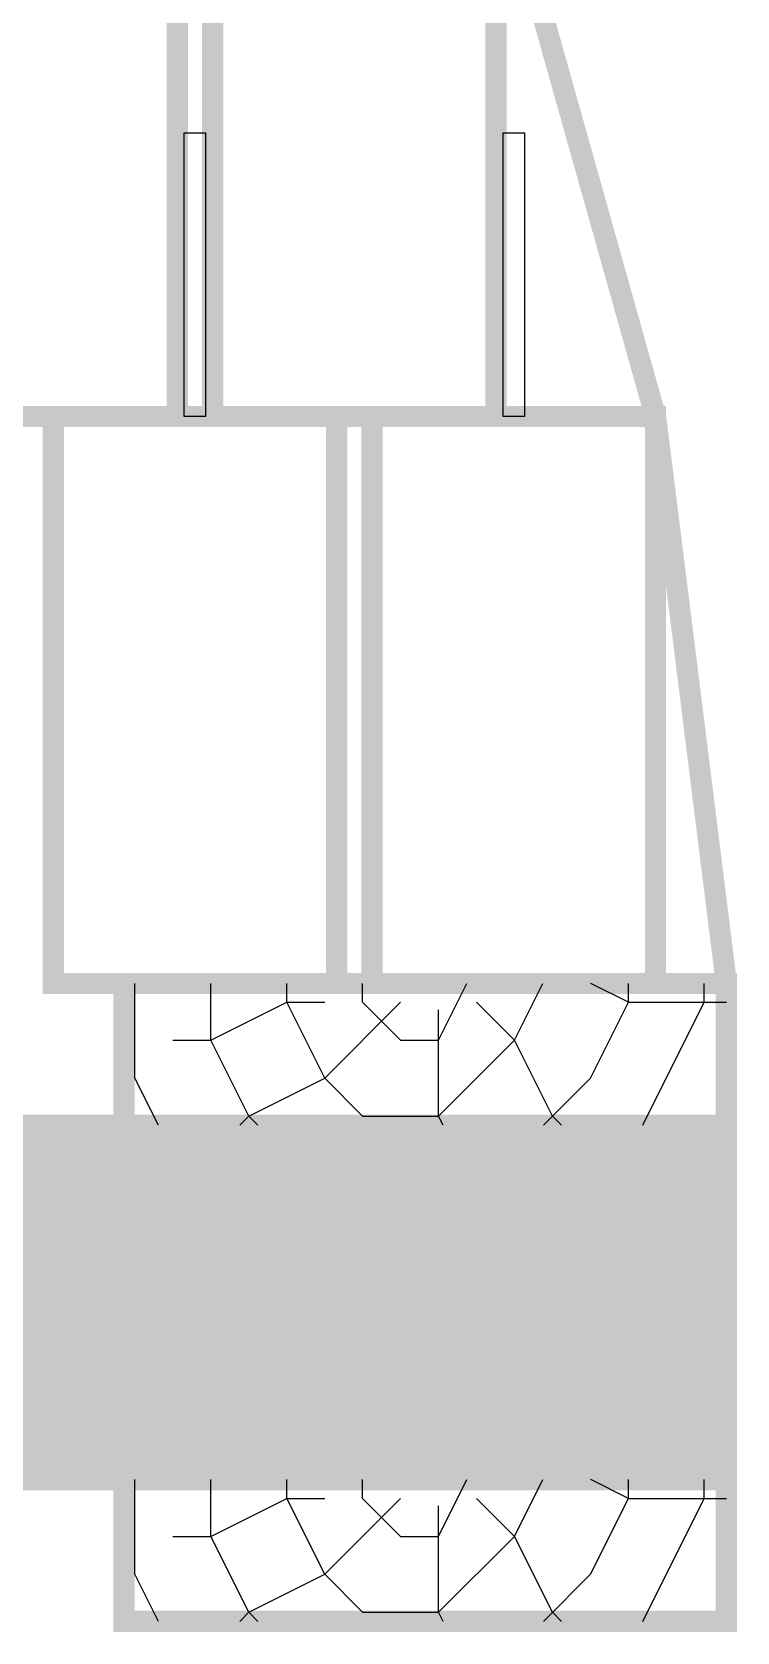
# Model space of a CAD drawing. Header units: millimetres. Extents: x -300689 to 10556, y -104928 to 107291.
# Drawn here: x -18761.39 to -18747.46, y 27967.05 to 27998.65 of the extents above; entities that cross this region are included whole.
import ezdxf

# ---------------------------------------------------------------- set-up
doc = ezdxf.new("R2010")
doc.units = ezdxf.units.MM
doc.layers.add('линии', color=7, linetype='Continuous')

msp = doc.modelspace()

# ---------------------------------------------------------------- hatches: boundary and pattern name
at = {"layer": 'линии', "linetype": 'ByBlock', "ltscale": 0.25}
h = msp.add_hatch(dxfattribs=at)
h.set_pattern_fill('TRONCO', color=256, scale=15, style=0, pattern_type=2)
h.set_pattern_definition([(0, (2078.631, 1046.974), (15, 15), [4.5, -10.5]), (0, (2078.631, 1047.724), (15, 15), [4.5, -10.5]), (0, (2079.381, 1049.224), (15, 15), [3, -12]), (0, (2080.131, 1050.724), (15, 15), [2.25, -12.75]), (0, (2080.131, 1052.224), (15, 15), [1.5, -13.5]), (0, (2076.381, 1053.724), (15, 15), [0.75, -3.75, 0.75, -9.75]), (0, (2078.631, 1054.474), (15, 15), [0.75, -6, 2.25, -6]), (0, (2081.631, 1055.224), (15, 15), [0.75, -0.75, 0.75, -12.75]), (0, (2080.881, 1055.974), (15, 15), [0.75, -14.25]), (0, (2080.131, 1057.474), (15, 15), [2.25, -12.75]), (0, (2080.131, 1058.974), (15, 15), [3, -12]), (0, (2079.381, 1060.474), (15, 15), [3.75, -4.5, 0.75, -6]), (90, (2073.381, 1051.474), (-15, 15), [0.75, -1.5, 3.75, -9]), (90, (2074.131, 1052.974), (-15, 15), [0.75, -0.75, 2.25, -11.25]), (90, (2074.881, 1058.974), (-15, 15), [1.5, -13.5]), (90, (2075.631, 1052.974), (-15, 15), [3, -4.5, 0.75, -6.75]), (90, (2076.381, 1061.224), (-15, 15), [0.75, -14.25]), (90, (2077.131, 1053.724), (-15, 15), [2.25, -12.75]), (90, (2078.631, 1054.474), (-15, 15), [1.5, -13.5]), (90, (2080.131, 1054.474), (-15, 15), [0.75, -2.25, 2.25, -9.75]), (90, (2080.881, 1055.224), (-15, 15), [0.75, -14.25]), (90, (2081.631, 1052.224), (-15, 15), [2.1, -12.9]), (90, (2082.381, 1049.224), (-15, 15), [1.5, -13.5]), (90, (2083.881, 1055.224), (-15, 15), [0.75, -14.25]), (90, (2085.381, 1054.474), (-15, 15), [2.25, -12.75]), (90, (2086.881, 1054.474), (-15, 15), [2.25, -12.75]), (45, (2084.631, 1048.474), (2e-15, 15), [1.06065, -1.06065, 1.06065, -18.0312534]), (45, (2081.631, 1052.224), (2e-15, 15), [2.1213, -19.0919034]), (45, (2075.631, 1059.724), (2e-15, 15), [2.1213, -19.0919034]), (45, (2078.631, 1055.974), (2e-15, 15), [2.1213, -19.0919034]), (45, (2079.381, 1052.974), (2e-15, 15), [2.1213, -19.0919034]), (45, (2083.881, 1049.974), (2e-15, 15), [2.1213, -19.0919034]), (45, (2082.381, 1050.724), (2e-15, 15), [3.18198, -18.0312234]), (45, (2077.881, 1057.474), (2e-15, 15), [1.06065, -20.1525534]), (45, (2077.131, 1058.974), (2e-15, 15), [1.06065, -20.1525534]), (45, (2083.131, 1058.974), (2e-15, 15), [1.06065, -20.1525534]), (45, (2077.131, 1051.474), (2e-15, 15), [1.06065, -20.1525534]), (45, (2085.381, 1056.724), (2e-15, 15), [1.06065, -20.1525534]), (45, (2080.131, 1055.224), (2e-15, 15), [1.06065, -20.1525534]), (45, (2081.631, 1056.724), (2e-15, 15), [1.06065, -20.1525534]), (135, (2080.881, 1053.724), (-15, 2e-15), [1.06065, -1.06065, 3.18198, -15.9099234]), (135, (2083.131, 1053.724), (-15, 2e-15), [1.06065, -20.1525534]), (135, (2083.131, 1048.474), (-15, 2e-15), [1.06065, -20.1525534]), (135, (2080.131, 1052.224), (-15, 2e-15), [1.06065, -20.1525534]), (135, (2082.381, 1055.224), (-15, 2e-15), [1.06065, -20.1525534]), (135, (2078.631, 1051.474), (-15, 2e-15), [1.06065, -20.1525534]), (135, (2084.631, 1051.474), (-15, 2e-15), [1.06065, -20.1525534]), (135, (2074.131, 1046.974), (-15, 2e-15), [1.06065, -20.1525534]), (135, (2074.881, 1047.724), (-15, 2e-15), [2.1213, -19.0919034]), (135, (2075.631, 1048.474), (-15, 2e-15), [2.1213, -19.0919034]), (135, (2077.131, 1048.474), (-15, 2e-15), [2.1213, -19.0919034]), (135, (2077.881, 1049.974), (-15, 2e-15), [2.1213, -19.0919034]), (135, (2083.881, 1055.974), (-15, 2e-15), [2.1213, -19.0919034]), (135, (2086.881, 1048.474), (-15, 2e-15), [2.1213, -19.0919034]), (135, (2087.631, 1060.474), (-15, 2e-15), [2.1213, -19.0919034]), (135, (2087.631, 1058.974), (-15, 2e-15), [2.1213, -19.0919034]), (135, (2086.131, 1058.224), (-15, 2e-15), [2.1213, -19.0919034]), (135, (2075.631, 1058.224), (-15, 2e-15), [3.18198, -18.0312234]), (135, (2085.381, 1056.724), (-15, 2e-15), [3.18198, -18.0312234]), (26.565051, (2077.1314, 1061.224), (15, 6e-09), [1.677, -31.8640197]), (26.565051, (2077.1314, 1053.724), (15, 6e-09), [1.677, -31.8640197]), (26.565051, (2078.6314, 1058.224), (15, 6e-09), [1.677, -31.8640197]), (26.565051, (2083.1314, 1047.724), (15, 6e-09), [1.677, -31.8640197]), (26.565051, (2082.3814, 1049.224), (15, 6e-09), [1.677, -31.8640197]), (26.565051, (2077.8814, 1052.224), (15, 6e-09), [1.677, -31.8640197]), (26.565051, (2077.8814, 1059.724), (15, 6e-09), [1.677, -31.8640197]), (26.565051, (2082.3814, 1055.224), (15, 6e-09), [3.354, -30.1870197]), (63.434949, (2082.3814, 1057.474), (8e-10, 15), [1.677, -31.8640197]), (63.434949, (2084.6314, 1052.974), (8e-10, 15), [1.677, -31.8640197]), (63.434949, (2077.1314, 1055.974), (8e-10, 15), [1.677, -31.8640197]), (63.434949, (2074.1314, 1056.724), (8e-10, 15), [1.677, -31.8640197]), (63.434949, (2083.1314, 1053.724), (8e-10, 15), [1.677, -31.8640197]), (63.434949, (2081.6314, 1053.724), (8e-10, 15), [1.677, -31.8640197]), (63.434949, (2075.6314, 1055.974), (8e-10, 15), [3.354, -30.1870197]), (63.434949, (2086.8814, 1050.724), (8e-10, 15), [3.354, -30.1870197]), (63.434949, (2085.3814, 1051.474), (8e-10, 15), [3.354, -30.1870197]), (116.565051, (2073.3814, 1049.224), (-6e-09, 15), [1.677, -31.8640197]), (116.565051, (2073.3814, 1057.474), (-6e-09, 15), [1.677, -31.8640197]), (116.565051, (2076.3814, 1046.974), (-6e-09, 15), [1.677, -31.8640197]), (116.565051, (2074.8814, 1060.474), (-6e-09, 15), [1.677, -31.8640197]), (116.565051, (2076.3814, 1051.474), (-6e-09, 15), [1.677, -31.8640197]), (116.565051, (2079.3814, 1052.974), (-6e-09, 15), [1.677, -31.8640197]), (116.565051, (2080.8814, 1055.974), (-6e-09, 15), [1.677, -31.8640197]), (116.565051, (2074.1314, 1049.974), (4.8e-06, 15.0000024), [1.677, -31.8640197]), (116.565051, (2077.8814, 1052.224), (-6e-09, 15), [1.677, -31.8640197]), (116.565051, (2082.3814, 1050.724), (-6e-09, 15), [1.677, -31.8640197]), (116.565051, (2083.8814, 1052.224), (-6e-09, 15), [1.677, -31.8640197]), (116.565051, (2086.8814, 1056.724), (-6e-09, 15), [1.677, -31.8640197]), (116.565051, (2075.6314, 1061.224), (-6e-09, 15), [1.677, -31.8640197]), (116.565051, (2073.3814, 1060.474), (-6e-09, 15), [3.354, -30.1870197]), (116.565051, (2075.6314, 1049.974), (-6e-09, 15), [3.354, -30.1870197]), (153.434949, (2073.3814, 1047.724), (-15, 8e-10), [1.677, -31.8640197]), (153.434949, (2086.1314, 1046.974), (-15, 8e-10), [1.677, -31.8640197]), (153.434949, (2085.3814, 1054.474), (-15, 8e-10), [1.677, -31.8640197]), (153.434949, (2079.3814, 1049.224), (-15, 8e-10), [1.677, -31.8640197]), (153.434949, (2078.6314, 1047.724), (-15, 8e-10), [1.677, -31.8640197]), (153.434949, (2080.1314, 1050.724), (-15, 8e-10), [1.677, -31.8640197]), (153.434949, (2084.6314, 1059.724), (-15, 8e-10), [1.677, -31.8640197]), (153.434949, (2086.1314, 1060.474), (-15, 8e-10), [3.354, -30.1870197])])
h.paths.add_polyline_path([(-18747.6712, 27979.8552), (-18751.8712, 27979.8552), (-18759.5712, 27979.8552), (-18759.5712, 27977.0552), (-18747.6712, 27977.0552)])
h = msp.add_hatch(dxfattribs=at)
h.set_pattern_fill('WOOD6', color=256, scale=15, style=0, pattern_type=2)
h.set_pattern_definition([(355.6014, (2011.7064, 1051.4738), (14.999993315, 3.5635e-05), [0.97788, -194.598165]), (4.3987, (2011.7064, 1050.2738), (179.999997117, 14.99997534), [0.97788, -194.598195]), (356.9874, (2011.2564, 1056.8738), (15.000002688, 5.1454e-05), [1.426965, -283.967445]), (3.0127, (2011.2564, 1057.7738), (269.999996397, 14.999588758), [1.426965, -283.967475]), (355.4262, (2010.8064, 1052.8988), (195.00000465, -14.999579286), [1.880985, -374.317035]), (4.5739, (2010.8064, 1048.8488), (179.999996657, 14.999938349), [1.880985, -374.317095]), (358.1525, (2010.3564, 1055.5238), (14.9999981436, 2.4515e-05), [2.326215, -462.91563]), (1.8476, (2010.35645, 1059.1237), (450.0000069646, 14.9999150966), [2.326215, -462.91566]), (353.4182, (2010.7314, 1054.3988), (135.000000096, -14.999655349), [1.962945, -390.62451]), (4.5739, (2010.8064, 1047.1988), (179.999996657, 14.999938349), [1.880985, -374.317095]), (1.8476, (2010.35645, 1060.3987), (450.0000069646, 14.9999150966), [2.326215, -462.91566]), (0, (2001.281, 1047.349), (0, 15), [2.1, -12.9]), (0, (2001.281, 1048.999), (0, 15), [2.1, -12.9]), (0, (2001.281, 1052.749), (0, 15), [2.1, -12.9]), (359.209, (2001.28139, 1055.10385), (1095.00000000063, -15.01459266966), [2.17521, -2173.032075]), (359.5225, (2001.28139, 1056.29882), (14.99999580085, -1.272605e-05), [3.000105, -1797.0624]), (12.609, (2001.28139, 1057.60505), (1005.0000006512, 225.0072490914), [1.46022, -1166.71323]), (351.4686, (2001.2814, 1057.0988), (104.999998633, -15.001184524), [1.516785, -301.839945]), (0.4775, (2001.28139, 1058.34881), (1784.9999981823, 15.0014394533), [3.000105, -1797.0624]), (0.7899, (2001.28139, 1059.54383), (1080.000004869, 15.09568219), [2.17521, -1092.92886]), (0.7899, (2001.28139, 1060.81883), (1080.000004869, 15.09568219), [2.17521, -1092.92886]), (6.0724, (2003.3814, 1052.74882), (420.0000038747, 44.9995790312), [3.54489, -705.43317]), (353.9277, (2003.3814, 1048.99882), (285.0000001245, -29.999216484), [3.54489, -705.433035]), (6.0724, (2003.4564, 1055.07382), (420.0000038747, 44.9995790312), [3.54489, -705.43317]), (353.9277, (2003.4561, 1059.5737), (285.0000001245, -29.999216484), [3.54489, -705.433035]), (15.9453, (2005.1814, 1050.8738), (44.99999488, 14.99992285), [1.092015, -108.109575]), (10.954, (2003.7564, 1051.4738), (75.00000023, 14.9999100154), [2.368155, -471.261345]), (349.0461, (2003.7564, 1050.2738), (389.999996273, -74.998855849), [2.368155, -471.26118]), (10.954, (2004.2814, 1056.2738), (75.00000023, 14.9999100154), [2.368155, -471.261345]), (349.0461, (2004.2814, 1058.3738), (389.999996273, -74.998855849), [2.368155, -471.26118]), (4.7636, (2003.0814, 1054.0988), (164.999999247, 14.999871744), [3.61248, -177.01143]), (353.9277, (2003.3814, 1047.34882), (285.0000001245, -29.999216484), [3.54489, -705.433035]), (353.9277, (2003.4561, 1060.8487), (285.0000001245, -29.999216484), [3.54489, -705.433035]), (336.8016, (2004.1314, 1057.7738), (74.99999629, -29.99969702), [1.14237, -113.09406]), (353.9911, (2002.7064, 1057.9238), (149.999992608, -14.999724822), [1.432875, -285.14166]), (3.3664, (2001.2814, 1051.3282), (240.000001035, 14.99974469), [2.479275, -252.9615]), (356.6337, (2001.2814, 1050.4194), (14.999994393, 4.2062e-05), [2.479275, -252.96147]), (1.5911, (2001.2814, 1054.04882), (524.999998724, 14.9996296586), [1.80069, -538.4076]), (0, (2006.906, 1053.124), (0, 15), [1.875, -13.125]), (0, (2006.906, 1048.624), (0, 15), [1.875, -13.125]), (341.5652, (2008.8564, 1051.174), (14.9999969, 4.37e-05), [0.94869, -46.485435]), (353.2903, (2007.5814, 1051.3238), (134.999996454, -14.999667341), [1.28379, -255.47478]), (6.3401, (2006.2314, 1051.1738), (120.00000231, 14.99981259), [1.35831, -134.47245]), (10.6196, (2007.6564, 1050.2738), (74.999991453, 14.99993078), [1.22091, -242.96136]), (22.6198, (2008.8564, 1050.4988), (105.000001395, 44.999859053), [0.975, -194.02491]), (0, (2006.081, 1051.924), (0, 15), [2.85, -12.15]), (0, (2006.081, 1049.824), (0, 15), [2.85, -12.15]), (3.3664, (2006.6064, 1056.7238), (240.000001035, 14.99974469), [2.55441, -252.886365]), (356.6337, (2006.6064, 1057.9238), (14.999994393, 4.2062e-05), [2.55441, -252.88635]), (0, (2006.906, 1046.974), (0, 15), [1.875, -13.125]), (341.5652, (2005.1814, 1050.874), (14.9999969, 4.37e-05), [1.6602, -45.773925]), (355.2365, (2006.7564, 1050.3488), (15.000003016, 2.962e-05), [0.90312, -179.72076]), (7.4314, (2002.7814, 1056.8738), (224.999996321, 29.999966745), [1.73961, -346.182795]), (18.4349, (2004.5064, 1057.099), (29.9999923, 14.9999713), [0.71151, -46.722645]), (353.66, (2008.7814, 1053.1238), (15.00000474, 5.6825e-05), [2.037465, -133.793265]), (6.3401, (2008.7814, 1048.6238), (120.00000231, 14.99981259), [2.037465, -133.793295]), (1.273, (2006.9814, 1055.44882), (659.9999993455, 14.9996579463), [3.37584, -671.790795]), (358.7271, (2006.98125, 1059.199), (14.9999974207, 3.80382e-05), [3.37584, -671.790765]), (351.0275, (2008.9314, 1051.9238), (194.999997826, -29.999551048), [1.442655, -287.088]), (0, (2006.681, 1054.399), (0, 15), [4.05, -10.95]), (6.3401, (2008.7814, 1046.9738), (120.00000231, 14.99981259), [2.037465, -133.793295]), (358.7271, (2006.98125, 1060.474), (14.9999974207, 3.80382e-05), [3.37584, -671.790765]), (350.5378, (2010.3564, 1051.6988), (15.00000116, 3.2e-05), [1.368615, -89.872785]), (0, (2009.156, 1056.874), (0, 15), [2.1, -12.9]), (0, (2009.156, 1057.774), (0, 15), [2.1, -12.9]), (9.211, (2008.9314, 1049.8238), (90.0000054405, 14.9999652617), [2.811255, -559.43865]), (6.4916, (2014.55666, 1060.62257), (1845.00000512392, 210.02702593847), [1.73586, -2519.42874]), (6.4916, (2014.55666, 1059.34757), (1845.00000512392, 210.02702593847), [1.73586, -2519.42874]), (10.0418, (2013.88139, 1057.92382), (1439.999996804, 255.1269461351), [2.437335, -1718.932665]), (352.093, (2012.6814, 1056.7988), (435.0000015705, -59.998736351), [3.63456, -541.54869]), (353.5515, (2014.55639, 1055.29882), (929.9999964604, -105.0286787675), [1.73598, -2670.1686]), (357.1373, (2013.8814, 1054.0988), (14.99999521, -7.1179e-05), [1.501875, -298.872975]), (1.7899, (2013.8814, 1052.6738), (465.000000996, 14.999917566), [2.40117, -477.833145]), (0, (2015.081, 1051.324), (0, 15), [1.2, -13.8]), (0, (2015.081, 1050.424), (0, 15), [1.2, -13.8]), (358.2101, (2013.8814, 1049.0738), (14.999998975, 6.5254e-06), [2.40117, -477.833145]), (358.2101, (2013.8814, 1047.4238), (14.999998975, 6.5254e-06), [2.40117, -477.833145]), (356.4238, (2012.6814, 1052.7488), (15.000006043, 3.05e-05), [1.20234, -239.265915]), (3.5763, (2012.6814, 1048.9988), (224.999994844, 14.999859824), [1.20234, -239.265945]), (356.4238, (2012.6814, 1055.4488), (15.000006043, 3.05e-05), [1.20234, -239.265915]), (3.5763, (2012.6813, 1059.1987), (224.999994844, 14.999859824), [1.20234, -239.265945]), (356.4238, (2012.6814, 1051.3988), (15.000006043, 3.05e-05), [1.20234, -239.265915]), (3.5763, (2012.6814, 1050.3488), (224.999994844, 14.999859824), [1.20234, -239.265945]), (356.4238, (2012.6814, 1054.1738), (15.000006043, 3.05e-05), [1.20234, -239.265915]), (3.5763, (2012.6814, 1047.3488), (224.999994844, 14.999859824), [1.20234, -239.265945]), (3.5763, (2012.6813, 1060.4737), (224.999994844, 14.999859824), [1.20234, -239.265945]), (3.5763, (2012.6814, 1057.8488), (224.999994844, 14.999859824), [1.20234, -239.265945]), (353.66, (2013.8814, 1055.3738), (15.00000474, 5.6825e-05), [0.679155, -135.151575]), (6.3401, (2013.8814, 1059.2739), (120.00000231, 14.99981259), [0.679155, -135.151605]), (6.3401, (2013.8814, 1060.5489), (120.00000231, 14.99981259), [0.679155, -135.151605]), (0.2731, (2013.881, 1051.324), (-7e-06, 15.0000054), [1.200015, -13.80015]), (0, (2013.881, 1050.424), (0, 15), [1.2, -13.8]), (341.5652, (2015.6064, 1057.324), (14.9999969, 4.37e-05), [0.71151, -46.722615]), (22.6198, (2015.6064, 1057.3238), (105.000001395, 44.999859053), [0.73125, -194.26866]), (1.5911, (2015.3814, 1054.0238), (524.999998724, 14.9996296586), [0.90036, -539.30793])])
h.paths.add_polyline_path([(-18747.6712, 27977.0552), (-18831.6712, 27977.0552), (-18831.6712, 27970.0552), (-18819.7712, 27970.0552), (-18747.6712, 27970.0552)])
h = msp.add_hatch(dxfattribs=at)
h.set_pattern_fill('TRONCO', color=256, scale=15, style=0, pattern_type=2)
h.set_pattern_definition([(0, (2078.631, 1037.174), (15, 15), [4.5, -10.5]), (0, (2078.631, 1037.924), (15, 15), [4.5, -10.5]), (0, (2079.381, 1039.424), (15, 15), [3, -12]), (0, (2080.131, 1040.924), (15, 15), [2.25, -12.75]), (0, (2080.131, 1042.424), (15, 15), [1.5, -13.5]), (0, (2076.381, 1043.924), (15, 15), [0.75, -3.75, 0.75, -9.75]), (0, (2078.631, 1044.674), (15, 15), [0.75, -6, 2.25, -6]), (0, (2081.631, 1045.424), (15, 15), [0.75, -0.75, 0.75, -12.75]), (0, (2080.881, 1046.174), (15, 15), [0.75, -14.25]), (0, (2080.131, 1047.674), (15, 15), [2.25, -12.75]), (0, (2080.131, 1049.174), (15, 15), [3, -12]), (0, (2079.381, 1050.674), (15, 15), [3.75, -4.5, 0.75, -6]), (90, (2073.381, 1041.674), (-15, 15), [0.75, -1.5, 3.75, -9]), (90, (2074.131, 1043.174), (-15, 15), [0.75, -0.75, 2.25, -11.25]), (90, (2074.881, 1049.174), (-15, 15), [1.5, -13.5]), (90, (2075.631, 1043.174), (-15, 15), [3, -4.5, 0.75, -6.75]), (90, (2076.381, 1051.424), (-15, 15), [0.75, -14.25]), (90, (2077.131, 1043.924), (-15, 15), [2.25, -12.75]), (90, (2078.631, 1044.674), (-15, 15), [1.5, -13.5]), (90, (2080.131, 1044.674), (-15, 15), [0.75, -2.25, 2.25, -9.75]), (90, (2080.881, 1045.424), (-15, 15), [0.75, -14.25]), (90, (2081.631, 1042.424), (-15, 15), [2.1, -12.9]), (90, (2082.381, 1039.424), (-15, 15), [1.5, -13.5]), (90, (2083.881, 1045.424), (-15, 15), [0.75, -14.25]), (90, (2085.381, 1044.674), (-15, 15), [2.25, -12.75]), (90, (2086.881, 1044.674), (-15, 15), [2.25, -12.75]), (45, (2084.631, 1038.674), (2e-15, 15), [1.06065, -1.06065, 1.06065, -18.0312534]), (45, (2081.631, 1042.424), (2e-15, 15), [2.1213, -19.0919034]), (45, (2075.631, 1049.924), (2e-15, 15), [2.1213, -19.0919034]), (45, (2078.631, 1046.174), (2e-15, 15), [2.1213, -19.0919034]), (45, (2079.381, 1043.174), (2e-15, 15), [2.1213, -19.0919034]), (45, (2083.881, 1040.174), (2e-15, 15), [2.1213, -19.0919034]), (45, (2082.381, 1040.924), (2e-15, 15), [3.18198, -18.0312234]), (45, (2077.881, 1047.674), (2e-15, 15), [1.06065, -20.1525534]), (45, (2077.131, 1049.174), (2e-15, 15), [1.06065, -20.1525534]), (45, (2083.131, 1049.174), (2e-15, 15), [1.06065, -20.1525534]), (45, (2077.131, 1041.674), (2e-15, 15), [1.06065, -20.1525534]), (45, (2085.381, 1046.924), (2e-15, 15), [1.06065, -20.1525534]), (45, (2080.131, 1045.424), (2e-15, 15), [1.06065, -20.1525534]), (45, (2081.631, 1046.924), (2e-15, 15), [1.06065, -20.1525534]), (135, (2080.881, 1043.924), (-15, 2e-15), [1.06065, -1.06065, 3.18198, -15.9099234]), (135, (2083.131, 1043.924), (-15, 2e-15), [1.06065, -20.1525534]), (135, (2083.131, 1038.674), (-15, 2e-15), [1.06065, -20.1525534]), (135, (2080.131, 1042.424), (-15, 2e-15), [1.06065, -20.1525534]), (135, (2082.381, 1045.424), (-15, 2e-15), [1.06065, -20.1525534]), (135, (2078.631, 1041.674), (-15, 2e-15), [1.06065, -20.1525534]), (135, (2084.631, 1041.674), (-15, 2e-15), [1.06065, -20.1525534]), (135, (2074.131, 1037.174), (-15, 2e-15), [1.06065, -20.1525534]), (135, (2074.881, 1037.924), (-15, 2e-15), [2.1213, -19.0919034]), (135, (2075.631, 1038.674), (-15, 2e-15), [2.1213, -19.0919034]), (135, (2077.131, 1038.674), (-15, 2e-15), [2.1213, -19.0919034]), (135, (2077.881, 1040.174), (-15, 2e-15), [2.1213, -19.0919034]), (135, (2083.881, 1046.174), (-15, 2e-15), [2.1213, -19.0919034]), (135, (2086.881, 1038.674), (-15, 2e-15), [2.1213, -19.0919034]), (135, (2087.631, 1050.674), (-15, 2e-15), [2.1213, -19.0919034]), (135, (2087.631, 1049.174), (-15, 2e-15), [2.1213, -19.0919034]), (135, (2086.131, 1048.424), (-15, 2e-15), [2.1213, -19.0919034]), (135, (2075.631, 1048.424), (-15, 2e-15), [3.18198, -18.0312234]), (135, (2085.381, 1046.924), (-15, 2e-15), [3.18198, -18.0312234]), (26.565051, (2077.1314, 1051.424), (15, 6e-09), [1.677, -31.8640197]), (26.565051, (2077.1314, 1043.924), (15, 6e-09), [1.677, -31.8640197]), (26.565051, (2078.6314, 1048.424), (15, 6e-09), [1.677, -31.8640197]), (26.565051, (2083.1314, 1037.924), (15, 6e-09), [1.677, -31.8640197]), (26.565051, (2082.3814, 1039.424), (15, 6e-09), [1.677, -31.8640197]), (26.565051, (2077.8814, 1042.424), (15, 6e-09), [1.677, -31.8640197]), (26.565051, (2077.8814, 1049.924), (15, 6e-09), [1.677, -31.8640197]), (26.565051, (2082.3814, 1045.424), (15, 6e-09), [3.354, -30.1870197]), (63.434949, (2082.3814, 1047.674), (8e-10, 15), [1.677, -31.8640197]), (63.434949, (2084.6314, 1043.174), (8e-10, 15), [1.677, -31.8640197]), (63.434949, (2077.1314, 1046.174), (8e-10, 15), [1.677, -31.8640197]), (63.434949, (2074.1314, 1046.924), (8e-10, 15), [1.677, -31.8640197]), (63.434949, (2083.1314, 1043.924), (8e-10, 15), [1.677, -31.8640197]), (63.434949, (2081.6314, 1043.924), (8e-10, 15), [1.677, -31.8640197]), (63.434949, (2075.6314, 1046.174), (8e-10, 15), [3.354, -30.1870197]), (63.434949, (2086.8814, 1040.924), (8e-10, 15), [3.354, -30.1870197]), (63.434949, (2085.3814, 1041.674), (8e-10, 15), [3.354, -30.1870197]), (116.565051, (2073.3814, 1039.424), (-6e-09, 15), [1.677, -31.8640197]), (116.565051, (2073.3814, 1047.674), (-6e-09, 15), [1.677, -31.8640197]), (116.565051, (2076.3814, 1037.174), (-6e-09, 15), [1.677, -31.8640197]), (116.565051, (2074.8814, 1050.674), (-6e-09, 15), [1.677, -31.8640197]), (116.565051, (2076.3814, 1041.674), (-6e-09, 15), [1.677, -31.8640197]), (116.565051, (2079.3814, 1043.174), (-6e-09, 15), [1.677, -31.8640197]), (116.565051, (2080.8814, 1046.174), (-6e-09, 15), [1.677, -31.8640197]), (116.565051, (2074.1314, 1040.174), (4.8e-06, 15.0000024), [1.677, -31.8640197]), (116.565051, (2077.8814, 1042.424), (-6e-09, 15), [1.677, -31.8640197]), (116.565051, (2082.3814, 1040.924), (-6e-09, 15), [1.677, -31.8640197]), (116.565051, (2083.8814, 1042.424), (-6e-09, 15), [1.677, -31.8640197]), (116.565051, (2086.8814, 1046.924), (-6e-09, 15), [1.677, -31.8640197]), (116.565051, (2075.6314, 1051.424), (-6e-09, 15), [1.677, -31.8640197]), (116.565051, (2073.3814, 1050.674), (-6e-09, 15), [3.354, -30.1870197]), (116.565051, (2075.6314, 1040.174), (-6e-09, 15), [3.354, -30.1870197]), (153.434949, (2073.3814, 1037.924), (-15, 8e-10), [1.677, -31.8640197]), (153.434949, (2086.1314, 1037.174), (-15, 8e-10), [1.677, -31.8640197]), (153.434949, (2085.3814, 1044.674), (-15, 8e-10), [1.677, -31.8640197]), (153.434949, (2079.3814, 1039.424), (-15, 8e-10), [1.677, -31.8640197]), (153.434949, (2078.6314, 1037.924), (-15, 8e-10), [1.677, -31.8640197]), (153.434949, (2080.1314, 1040.924), (-15, 8e-10), [1.677, -31.8640197]), (153.434949, (2084.6314, 1049.924), (-15, 8e-10), [1.677, -31.8640197]), (153.434949, (2086.1314, 1050.674), (-15, 8e-10), [3.354, -30.1870197])])
h.paths.add_polyline_path([(-18747.6712, 27970.0552), (-18751.8712, 27970.0552), (-18759.5712, 27970.0552), (-18759.5712, 27967.2552), (-18747.6712, 27967.2552)])

# ---------------------------------------------------------------- linework, layer by layer
at = {"linetype": 'ByBlock', "ltscale": 0.25, "const_width": 0.42}
for points in [[(-18758.5212, 28024.6552), (-18755.3712, 28013.4552), (-18752.2212, 28002.2552), (-18749.0712, 27991.0552), (-18747.6712, 27979.8552)], [(-18831.6712, 27977.0552), (-18747.6712, 27977.0552), (-18747.6712, 27970.0552), (-18831.6712, 27970.0552), (-18831.6712, 27977.0552)]]:
    msp.add_lwpolyline(points, dxfattribs=at)
for points in [[(-18758.5212, 28002.2552), (-18758.5212, 27991.0552), (-18764.1212, 27991.0552), (-18764.1212, 28002.2552)], [(-18752.2212, 28002.2552), (-18752.2212, 27991.0552), (-18757.8212, 27991.0552), (-18757.8212, 28002.2552)], [(-18755.3712, 27991.0552), (-18755.3712, 27979.8552), (-18760.9712, 27979.8552), (-18760.9712, 27991.0552)], [(-18749.0712, 27991.0552), (-18749.0712, 27979.8552), (-18754.6712, 27979.8552), (-18754.6712, 27991.0552)], [(-18759.5712, 27979.8552), (-18747.6712, 27979.8552), (-18747.6712, 27977.0552), (-18759.5712, 27977.0552)], [(-18759.5712, 27970.0552), (-18747.6712, 27970.0552), (-18747.6712, 27967.2552), (-18759.5712, 27967.2552)]]:
    msp.add_lwpolyline(points, close=True, dxfattribs=at)
at = {"layer": 'линии', "linetype": 'ByBlock', "ltscale": 0.25}
for points in [[(-18758.3812, 27996.6552), (-18757.9612, 27996.6552), (-18757.9612, 27991.0552), (-18758.3812, 27991.0552)], [(-18752.0812, 27996.6552), (-18751.6612, 27996.6552), (-18751.6612, 27991.0552), (-18752.0812, 27991.0552)]]:
    msp.add_lwpolyline(points, close=True, dxfattribs=at)

doc.saveas('drawing.dxf')
